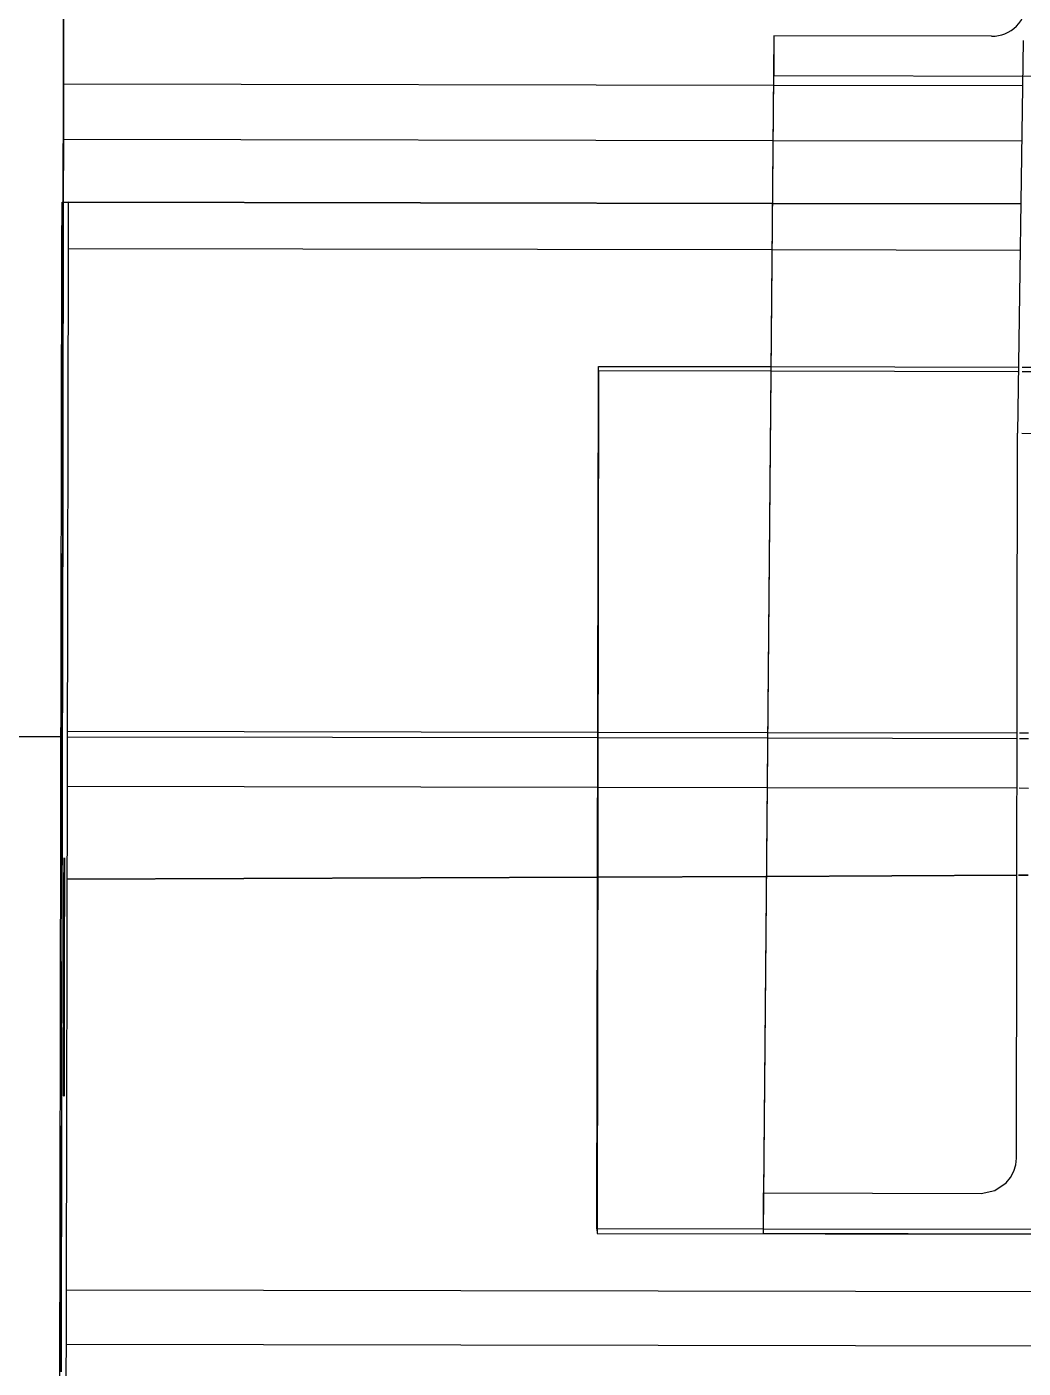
# Model space of a CAD drawing. Header units: metres. Extents: x -354 to -91, y 3 to 562.
# Drawn here: x -228.2421 to -227.9188, y 509.4669 to 509.9022 of the extents above; entities that cross this region are included whole.
import ezdxf

# ---------------------------------------------------------------- set-up
doc = ezdxf.new("R2010")
doc.units = ezdxf.units.M
doc.layers.add('A-GENM', color=7, linetype='Continuous', lineweight=25)

# ---------------------------------------------------------------- blocks, each defined once
blk = doc.blocks.new('T2DPAA-T2D-C3S-RW-M2D-100010_dwg-40802999-DRG-2873034 - CONSTRUCTION SEQUENCE STAGE A8')
at = {"color": 254, "lineweight": 25, "true_color": 0xd0d0d0}
for p, q in [((25.83677, -635.82227), (25.79283, -635.65574)), ((25.85085, -635.8756), (25.83677, -635.82227)), ((25.87147, -635.95377), (25.85085, -635.8756)), ((25.87241, -635.95734), (25.87167, -635.95453))]:
    blk.add_line(p, q, dxfattribs=at)
at = {"color": 254, "lineweight": 25, "true_color": 0xd0d0d0, "flags": 128}
blk.add_lwpolyline([(25.79238, -635.65401), (25.68782, -635.25775), (25.05, -632.84048), (24.95886, -632.49509), (24.41218, -630.42321)], dxfattribs=at)
blk = doc.blocks.new('T2DPAA-T2D-PWC-RW-M2D-100010_RoadDesign_rvt-1-DRG-2873034 - CONSTRUCTION SEQUENCE STAGE A8')
at = {"color": 254, "lineweight": 25, "true_color": 0xd0d0d0, "rotation": 75.11694444444437}
blk.add_blockref('T2DPAA-T2D-C3S-RW-M2D-100010_dwg-40802999-DRG-2873034 - CONSTRUCTION SEQUENCE STAGE A8', (-1722.33704, 648.01046), dxfattribs=at)
blk = doc.blocks.new('T2D Feature Wall Adaptive V6 - 1_320 Slope-67396016-DRG-2873034 - CONSTRUCTION SEQUENCE STAGE A8')
at = {"layer": 'A-GENM', "color": 253, "true_color": 0xa3a3a3}
for p, q in [((-0.21787, -1.171), (-0.21787, -1.2517)), ((-0.00787, -1.17158), (-0.00787, -1.16868)), ((0.01, -1.17168), (0.01, -1.16868)), ((-0.2, -1.25183), (-0.2, -1.17122)), ((-0.00787, -1.2532), (-0.00787, -1.17237)), ((0.01, -1.25333), (0.01, -1.17237)), ((-0.21787, -1.2517), (-0.21788, -1.48221)), ((-0.2, -1.48221), (-0.2, -1.25183)), ((-0.00787, -1.30837), (-0.00787, -1.2532)), ((0.01, -1.30837), (0.01, -1.25333)), ((-0.00788, -1.4806), (-0.00787, -1.30837)), ((0.01, -1.4806), (0.01, -1.30837)), ((-0.21788, -1.48221), (-0.2, -1.48221)), ((-0.17959, -1.48221), (-0.21788, -1.48221)), ((-0.2, -1.48221), (-0.17959, -1.48221)), ((-0.17959, -1.48221), (-0.10069, -1.48221)), ((-0.10069, -1.48221), (-0.17959, -1.48221)), ((-0.10069, -1.48221), (-0.08497, -1.48221)), ((-0.08497, -1.48221), (-0.10069, -1.48221)), ((-0.08497, -1.48221), (0.01, -1.48221)), ((-0.00788, -1.48221), (-0.08497, -1.48221)), ((0.01, -1.48221), (-0.00788, -1.48221))]:
    blk.add_line(p, q, dxfattribs=at)
blk = doc.blocks.new('Barrier-Precast-MPB-03-B - Typical-63995089-DRG-2873034 - CONSTRUCTION SEQUENCE STAGE A8')
at = {"layer": 'A-GENM', "color": 253, "true_color": 0xa3a3a3}
for p, q in [((-0.22658, -0.31546), (-0.22671, 3.90891)), ((-0.20898, -0.31547), (-0.20911, 3.9089)), ((-0.57959, -0.00633), (-0.57959, -0.08683)), ((-0.57959, -0.08683), (-0.57959, -0.00633)), ((-0.5646, -0.08694), (-0.5646, -0.00651)), ((-0.56459, -0.08694), (-0.56459, -0.00651)), ((-0.57959, -0.08683), (-0.57958, -0.31547)), ((-0.57958, -0.31547), (-0.57959, -0.08683)), ((-0.56459, -0.31546), (-0.5646, -0.08694)), ((-0.56458, -0.31546), (-0.56459, -0.08694)), ((-0.57958, -0.31547), (-0.56459, -0.31546)), ((-0.57958, -0.31746), (-0.57958, -0.31547)), ((-0.56458, -0.31748), (-0.57958, -0.31746)), ((-0.56459, -0.31546), (-0.22658, -0.31546)), ((-0.01499, -0.31746), (-0.56458, -0.31748)), ((-0.22658, -0.31546), (-0.20898, -0.31547)), ((-0.20898, -0.31547), (0.00001, -0.31673))]:
    blk.add_line(p, q, dxfattribs=at)
for points, knots in [([(-0.34727, -0.31622), (-0.34981, -0.31622), (-0.3544, -0.31622), (-0.35896, -0.31623), (-0.36196, -0.31623), (-0.3638, -0.31624), (-0.36519, -0.31624), (-0.36617, -0.31625), (-0.36664, -0.31625), (-0.36674, -0.31625), (-0.36675, -0.31625)], [-1, -1, -1, -1, -0.9305556, -0.8611111, -0.8263889, -0.7916667, -0.7569444, -0.7222222, -0.6875, -0.6666667, -0.6666667, -0.6666667, -0.6666667]), ([(-0.36675, -0.31625), (-0.36675, -0.31625), (-0.3667, -0.31626), (-0.36609, -0.31626), (-0.365, -0.31627), (-0.36464, -0.31627)], [-0.6628654, -0.6628654, -0.6628654, -0.6628654, -0.6527778, -0.5833333, -0.5555556, -0.5555556, -0.5555556, -0.5555556]), ([(-0.36675, -0.3164), (-0.36675, -0.3164), (-0.36667, -0.3164), (-0.3663, -0.3164), (-0.36562, -0.31639), (-0.36461, -0.31639), (-0.36315, -0.31638), (-0.36114, -0.31638), (-0.35878, -0.31638), (-0.35606, -0.31637), (-0.35292, -0.31637), (-0.34951, -0.31637), (-0.34592, -0.31636), (-0.34197, -0.31636), (-0.33785, -0.31636), (-0.33375, -0.31636), (-0.32944, -0.31636), (-0.32362, -0.31636), (-0.31677, -0.31636), (-0.31149, -0.31636), (-0.30891, -0.31636)], [0.3371631, 0.3371631, 0.3371631, 0.3371631, 0.3611111, 0.3888889, 0.4166667, 0.4444444, 0.4791667, 0.5138889, 0.5486111, 0.5833333, 0.6180556, 0.6527778, 0.6875, 0.7222222, 0.7569444, 0.7916667, 0.8263889, 0.8611111, 0.9305556, 1, 1, 1, 1]), ([(-0.34727, -0.31644), (-0.3493, -0.31644), (-0.35305, -0.31644), (-0.35775, -0.31643), (-0.36098, -0.31643), (-0.36309, -0.31642), (-0.36438, -0.31642), (-0.36539, -0.31641), (-0.36614, -0.31641), (-0.36661, -0.31641), (-0.36674, -0.3164), (-0.36675, -0.3164)], [0, 0, 0, 0, 0.0555556, 0.1111111, 0.1666667, 0.1944444, 0.2222222, 0.25, 0.2777778, 0.3055556, 0.3333333, 0.3333333, 0.3333333, 0.3333333]), ([(-0.36464, -0.31627), (-0.36455, -0.31627), (-0.364, -0.31627), (-0.36278, -0.31627), (-0.36069, -0.31628), (-0.35843, -0.31628), (-0.35603, -0.31628), (-0.35356, -0.31628), (-0.35089, -0.31629), (-0.34809, -0.31629), (-0.34513, -0.31629), (-0.34196, -0.31629), (-0.33868, -0.31629), (-0.33539, -0.31629), (-0.33204, -0.31629), (-0.3274, -0.31629), (-0.32166, -0.31629), (-0.31519, -0.31629), (-0.31098, -0.31629), (-0.30891, -0.31629)], [-0.5555556, -0.5555556, -0.5555556, -0.5555556, -0.5486111, -0.5138889, -0.4791667, -0.4444444, -0.4166667, -0.3888889, -0.3611111, -0.3333333, -0.3055556, -0.2777778, -0.25, -0.2222222, -0.1944444, -0.1666667, -0.1111111, -0.0555556, 0, 0, 0, 0]), ([(-0.28944, -0.31625), (-0.28944, -0.31625), (-0.28949, -0.31625), (-0.29014, -0.31624), (-0.29175, -0.31624), (-0.29342, -0.31623), (-0.29551, -0.31623), (-0.29777, -0.31622), (-0.30016, -0.31622), (-0.30263, -0.31622), (-0.3053, -0.31622), (-0.30809, -0.31621), (-0.31106, -0.31621), (-0.31424, -0.31621), (-0.31752, -0.31621), (-0.32081, -0.31621), (-0.32417, -0.31621), (-0.3288, -0.31621), (-0.33453, -0.31621), (-0.341, -0.31621), (-0.34521, -0.31621), (-0.34727, -0.31622)], [-0.6629013, -0.6629013, -0.6629013, -0.6629013, -0.6527778, -0.5833333, -0.5486111, -0.5138889, -0.4791667, -0.4444444, -0.4166667, -0.3888889, -0.3611111, -0.3333333, -0.3055556, -0.2777778, -0.25, -0.2222222, -0.1944444, -0.1666667, -0.1111111, -0.0555556, 0, 0, 0, 0]), ([(-0.29155, -0.31641), (-0.292, -0.31642), (-0.29305, -0.31642), (-0.29506, -0.31642), (-0.29742, -0.31643), (-0.30013, -0.31643), (-0.30327, -0.31643), (-0.30668, -0.31644), (-0.31027, -0.31644), (-0.31422, -0.31644), (-0.31835, -0.31644), (-0.32245, -0.31644), (-0.32676, -0.31644), (-0.33257, -0.31644), (-0.33941, -0.31644), (-0.34469, -0.31644), (-0.34727, -0.31644)], [0.4444444, 0.4444444, 0.4444444, 0.4444444, 0.4791667, 0.5138889, 0.5486111, 0.5833333, 0.6180556, 0.6527778, 0.6875, 0.7222222, 0.7569444, 0.7916667, 0.8263889, 0.8611111, 0.9305556, 1, 1, 1, 1]), ([(-0.30891, -0.31629), (-0.30638, -0.31629), (-0.30178, -0.31628), (-0.29723, -0.31628), (-0.29423, -0.31627), (-0.29238, -0.31627), (-0.291, -0.31626), (-0.29002, -0.31626), (-0.28955, -0.31625), (-0.28945, -0.31625), (-0.28944, -0.31625)], [-1, -1, -1, -1, -0.9305556, -0.8611111, -0.8263889, -0.7916667, -0.7569444, -0.7222222, -0.6875, -0.6666667, -0.6666667, -0.6666667, -0.6666667]), ([(-0.30891, -0.31636), (-0.30689, -0.31637), (-0.30313, -0.31637), (-0.29843, -0.31637), (-0.2952, -0.31638), (-0.29309, -0.31638), (-0.2918, -0.31639), (-0.2908, -0.31639), (-0.29005, -0.31639), (-0.28958, -0.3164), (-0.28945, -0.3164), (-0.28944, -0.3164)], [0, 0, 0, 0, 0.0555556, 0.1111111, 0.1666667, 0.1944444, 0.2222222, 0.25, 0.2777778, 0.3055556, 0.3333333, 0.3333333, 0.3333333, 0.3333333]), ([(-0.28944, -0.3164), (-0.28944, -0.3164), (-0.28952, -0.3164), (-0.28989, -0.31641), (-0.29057, -0.31641), (-0.29119, -0.31641), (-0.29155, -0.31641)], [0.3371269, 0.3371269, 0.3371269, 0.3371269, 0.3611111, 0.3888889, 0.4166667, 0.4444444, 0.4444444, 0.4444444, 0.4444444])]:
    blk.add_open_spline(points, degree=3, knots=knots, dxfattribs=at)
blk = doc.blocks.new('POST_2560_1C_360UB - 1C-68650719-DRG-2873034 - CONSTRUCTION SEQUENCE STAGE A8')
at = {"layer": 'A-GENM', "color": 253, "true_color": 0xa3a3a3}
for p, q in [((-1101.15209, 509.89927), (-1101.15545, 509.52374)), ((-1101.15209, 509.89927), (-1101.15211, 509.88641)), ((-1101.08149, 509.89915), (-1101.15209, 509.89927)), ((-1101.07124, 509.89783), (-1101.07301, 509.77031)), ((-1101.15547, 509.51055), (-1101.15211, 509.88641)), ((-1101.15211, 509.88641), (-1100.98011, 509.88611)), ((-1101.07343, 509.53517), (-1101.07301, 509.77031)), ((-1101.07166, 509.7703), (-1101.06501, 509.77029)), ((-1101.07365, 509.53292), (-1101.07343, 509.53509)), ((-1101.07343, 509.53509), (-1101.07343, 509.53517)), ((-1101.07533, 509.52879), (-1101.07429, 509.53078)), ((-1101.07429, 509.53078), (-1101.07365, 509.53292)), ((-1101.08045, 509.52451), (-1101.07674, 509.52703)), ((-1101.07674, 509.52703), (-1101.07533, 509.52879)), ((-1101.15547, 509.51055), (-1101.15545, 509.52374)), ((-1101.15535, 509.52374), (-1101.08485, 509.52362)), ((-1101.08485, 509.52362), (-1101.08045, 509.52451)), ((-1101.05948, 509.51038), (-1101.15547, 509.51055))]:
    blk.add_line(p, q, dxfattribs=at)
blk.add_ellipse((-1101.08147, 509.91043), major_axis=(-0.0114, 0.0001), ratio=0.989162, start_param=1.578076, end_param=3.148873, dxfattribs=at)
blk = doc.blocks.new('PLATE ph - PLATE ph-V45-DRG-2873034 - CONSTRUCTION SEQUENCE STAGE A8')
at = {"layer": 'A-GENM', "color": 253, "true_color": 0xa3a3a3}
for p, q in [((-1101.20953, 509.51214), (-1101.20903, 509.79203)), ((-1101.20903, 509.79203), (-1101.15295, 509.79193)), ((-1101.20897, 509.79054), (-1101.20903, 509.79203)), ((-1101.15295, 509.79193), (-1101.07271, 509.79179)), ((-1101.0715, 509.79179), (-1101.05691, 509.79177)), ((-1101.05691, 509.79177), (-1100.98095, 509.79163)), ((-1100.98095, 509.79163), (-1100.92903, 509.79154)), ((-1100.92903, 509.79154), (-1100.92897, 509.79005)), ((-1101.20897, 509.79054), (-1101.20947, 509.51064)), ((-1101.15297, 509.79044), (-1101.20897, 509.79054)), ((-1101.07297, 509.7903), (-1101.15297, 509.79044)), ((-1101.05693, 509.79027), (-1101.07151, 509.7903)), ((-1100.98097, 509.79014), (-1101.05693, 509.79027)), ((-1100.92897, 509.79005), (-1100.98097, 509.79014)), ((-1100.92903, 509.79005), (-1100.92953, 509.51165)), ((-1100.92947, 509.51015), (-1100.92897, 509.79005)), ((-1101.20953, 509.51214), (-1101.20947, 509.51064)), ((-1101.15546, 509.51204), (-1101.20947, 509.51213)), ((-1101.20947, 509.51064), (-1101.05948, 509.51038)), ((-1101.05946, 509.51187), (-1101.15546, 509.51204)), ((-1101.05948, 509.51038), (-1100.92947, 509.51015)), ((-1100.98346, 509.51174), (-1101.05946, 509.51187)), ((-1100.92953, 509.51165), (-1100.98346, 509.51174)), ((-1100.92947, 509.51015), (-1100.92953, 509.51165))]:
    blk.add_line(p, q, dxfattribs=at)
blk = doc.blocks.new('T2DPAA-T2D-C3S-RS-M3D-100334_rvt-1-DRG-2873034 - CONSTRUCTION SEQUENCE STAGE A8')
at = {"layer": 'A-GENM', "color": 253, "true_color": 0xa3a3a3}
for p, q in [((-1101.38265, 509.88361), (-1101.38256, 509.93539)), ((-1101.38272, 509.84532), (-1101.38265, 509.88361)), ((-1101.38265, 509.88361), (-1101.38266, 509.87831)), ((-1101.38266, 509.87831), (-1101.38272, 509.84532)), ((-1101.38272, 509.84532), (-1101.38286, 509.76642)), ((-1101.38286, 509.76642), (-1101.38272, 509.84532)), ((-1101.38286, 509.76642), (-1101.38289, 509.7507)), ((-1101.38289, 509.7507), (-1101.38286, 509.76642)), ((-1101.38306, 509.65573), (-1101.38289, 509.7507)), ((-1101.38306, 509.65573), (-1101.38324, 509.55313)), ((-1101.38311, 509.62554), (-1101.38306, 509.65573)), ((-1101.3815, 509.62555), (-1101.20926, 509.62627)), ((-1101.20926, 509.62627), (-1101.3815, 509.62555)), ((-1101.20926, 509.62627), (-1101.15443, 509.6265)), ((-1101.15443, 509.6265), (-1101.20926, 509.62627)), ((-1101.15443, 509.6265), (-1101.07326, 509.62684)), ((-1101.07326, 509.62684), (-1101.15443, 509.6265)), ((-1101.07274, 509.62684), (-1101.06957, 509.62686)), ((-1101.06957, 509.62686), (-1101.07274, 509.62684)), ((-1101.38339, 509.46573), (-1101.38311, 509.62554)), ((-1101.38324, 509.55313), (-1101.38339, 509.46573))]:
    blk.add_line(p, q, dxfattribs=at)
at = {"layer": 'A-GENM', "color": 253, "true_color": 0xa3a3a3, "flags": 128}
for points in [[(-1101.38151, 510.52865), (-1101.38179, 510.36606), (-1101.38208, 510.20348), (-1101.38237, 510.04089), (-1101.38265, 509.88361)], [(-1101.38289, 509.7507), (-1101.38295, 509.71572), (-1101.38306, 509.65573)]]:
    blk.add_lwpolyline(points, dxfattribs=at)
at = {"layer": 'A-GENM', "color": 253, "lineweight": 25, "true_color": 0xa3a3a3}
for name in ['POST_2560_1C_360UB - 1C-68650719-DRG-2873034 - CONSTRUCTION SEQUENCE STAGE A8', 'PLATE ph - PLATE ph-V45-DRG-2873034 - CONSTRUCTION SEQUENCE STAGE A8']:
    blk.add_blockref(name, (0, 0), dxfattribs=at)
for name, p, rotation in [('T2D Feature Wall Adaptive V6 - 1_320 Slope-67396016-DRG-2873034 - CONSTRUCTION SEQUENCE STAGE A8', (-1099.90083, 509.6631), 269.8981467655947), ('Barrier-Precast-MPB-03-B - Typical-63995089-DRG-2873034 - CONSTRUCTION SEQUENCE STAGE A8', (-1101.0667, 509.26517), 269.8962782569156)]:
    blk.add_blockref(name, p, dxfattribs=dict(at, rotation=rotation))

msp = doc.modelspace()

# ---------------------------------------------------------------- block references
at = {"lineweight": 5}
for name in ['T2DPAA-T2D-C3S-RS-M3D-100334_rvt-1-DRG-2873034 - CONSTRUCTION SEQUENCE STAGE A8', 'T2DPAA-T2D-PWC-RW-M2D-100010_RoadDesign_rvt-1-DRG-2873034 - CONSTRUCTION SEQUENCE STAGE A8']:
    msp.add_blockref(name, (873.15239, 0), dxfattribs=at)

doc.saveas('drawing.dxf')
